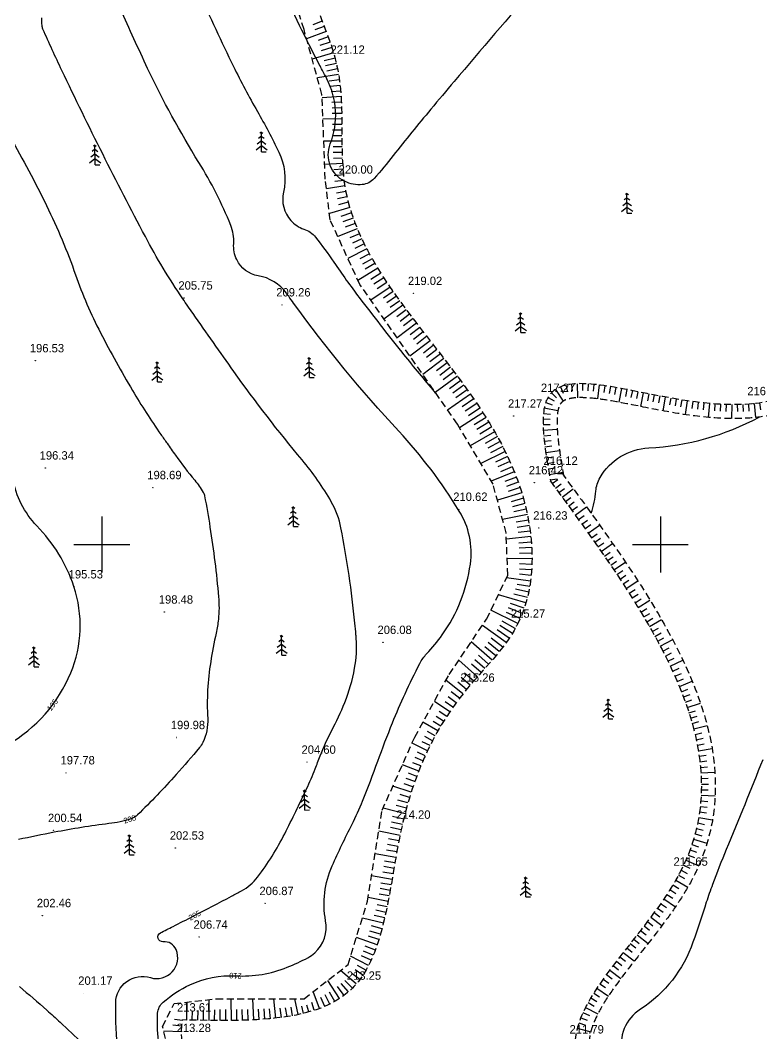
# Model space of a CAD drawing. Extents: x -83928 to -81707, y 15464 to 18601.
# Drawn here: x -82629.2 to -82363.7, y 16624.9 to 16987.7 of the extents above; entities that cross this region are included whole.
import ezdxf
from ezdxf.enums import TextEntityAlignment as Align

# ---------------------------------------------------------------- set-up
doc = ezdxf.new("R2010")
doc.units = 0
doc.header["$MEASUREMENT"] = 0
doc.linetypes.add('INTERROMPU', pattern=[0.75, 0.5, -0.25])
for name, color, linetype in [('ALT', 7, 'Continuous'), ('Carroyage 1', 7, 'Continuous'), ('CNiv_1', 1, 'Continuous'), ('Cotation CN', 6, 'Continuous'), ('LIMITE', 40, 'INTERROMPU'), ('POINTS', 3, 'Continuous'), ('Talus', 5, 'Continuous'), ('USL', 2, 'Continuous')]:
    doc.layers.add(name, color=color, linetype=linetype)

# ---------------------------------------------------------------- blocks, each defined once
blk = doc.blocks.new('CotaCNiv')
at = {"invisible_edges": 15}
blk.add_3dface([(-0.5, -0.5), (0.5, -0.5), (0.5, 0.5), (-0.5, 0.5)], dxfattribs=at)
blk.add_3dface([(-0.5, -0.5), (0.5, -0.5), (0.5, 0.5), (-0.5, 0.5)], dxfattribs=at)
blk.add_attdef('ALTCNIV', text='', height=0.4).set_placement((0, 0), align=Align.MIDDLE)
blk = doc.blocks.new('T10')
at = {"layer": 'USL'}
for p, q in [((0.02, 1.94), (-0.77, 1.36)), ((0.02, 2.78), (-0.5, 2.4)), ((0.02, 3.53), (-0.26, 3.33)), ((-0.02, 3.53), (0.26, 3.33)), ((-0.02, 2.78), (0.5, 2.4)), ((-0.02, 1.94), (0.77, 1.36)), ((0, 0), (0, 3.5)), ((-1, 0.34), (-0.02, 1.1)), ((-0.02, 1.1), (1.01, 0.34)), ((0, 0), (0.83, 0))]:
    blk.add_line(p, q, dxfattribs=at)

msp = doc.modelspace()

# ---------------------------------------------------------------- linework, layer by layer
at = {"layer": 'Carroyage 1'}
for p, q in [((-82600, 16810), (-82600, 16790)), ((-82400, 16810), (-82400, 16790)), ((-82610, 16800), (-82590, 16800)), ((-82410, 16800), (-82390, 16800))]:
    msp.add_line(p, q, dxfattribs=at)
at = {"layer": 'CNiv_1'}
for points, elevation in [([(-82565.84, 17000, 0.08393), (-82565.29, 16997.84, 0.010234), (-82552.86, 16971.14, 0.016198), (-82544.29, 16955.04, -0.01797), (-82536.62, 16940.5, -0.168288), (-82534.95, 16926.12, 0.239803), (-82532.33, 16916, 0.133027), (-82527.66, 16912.92, -0.14566), (-82523.45, 16910, -0.020113), (-82516.91, 16901.11, 0.014194), (-82507.8, 16888.4, 0.005576), (-82492.62, 16868.92, 0.007826), (-82481.44, 16855.33, 0.008916), (-82480.44, 16854.19, 0.008916)], 215), ([(-82444.62, 17000, 0.00063), (-82473.82, 16965.74, 0.002223), (-82482.2, 16955.8, 0.007348), (-82495.63, 16939.23, -0.014626), (-82502.5, 16931, -0.189977), (-82506.73, 16928.85, -0.139126), (-82513, 16930, -0.390364), (-82518.18, 16943.41, 0.218281), (-82519.44, 16966.75, 0.002035), (-82521.02, 16969.72, -0.002841), (-82522.14, 16971.86, -0.014672), (-82535.78, 17000, -0.113233)], 220), ([(-82578.93, 16616.12, -0.030658), (-82580, 16626.25, -0.01103), (-82580.09, 16630.22, -0.021628), (-82580, 16632.25, -0.193059), (-82578.03, 16636.15, -0.07121), (-82568.43, 16642.43, -0.122956), (-82552.02, 16645.62, 0.109529), (-82533.57, 16648.71, 0.024202), (-82526.2, 16652.12, 0.065105), (-82523.71, 16653.86, 0.258814), (-82519.86, 16665.37, -0.152472), (-82517.5, 16685, -0.012045), (-82510.38, 16699.89, 0.021767), (-82506.6, 16708.2, 0.009273), (-82501.17, 16722.43, -0.009596), (-82495.91, 16736.18, -0.011834), (-82491.4, 16746.62, -0.01117), (-82486.11, 16757.44, -0.069451), (-82483.68, 16760.88, 0.033191), (-82478.11, 16767.67, 0.121631), (-82468.02, 16793, 0.173437), (-82472, 16812, 0.049355), (-82493.65, 16840.56, -0.029773), (-82531.3, 16886.4, -0.000773), (-82533.07, 16888.85, 0.001641), (-82533.91, 16890, 0.196111), (-82543.97, 16896.2, -0.245623), (-82551.67, 16902, -0.127264), (-82552.77, 16907.72, 0.111783), (-82553.81, 16914.25, 0.043763), (-82565.25, 16936.8, -0.028866), (-82583.57, 16970.43, -0.006442), (-82593.29, 16991.71, -0.099116)], 210), ([(-82592, 16599.39, -0.039344), (-82595, 16633.33, -0.002354), (-82595.01, 16634.8, -0.00286), (-82595, 16636, -0.50412), (-82582.57, 16644.98, 0.639742), (-82573.4, 16655, 0.324228), (-82578.08, 16657.85, -0.815522), (-82579, 16661, -0.005522), (-82574.49, 16663.32, 0.003443), (-82567.25, 16667, 0.000869), (-82553.55, 16674.12, 0.00334), (-82550, 16676, 0.107703), (-82544.21, 16680.97, 0.044437), (-82534.5, 16696.5, 0.007636), (-82526.67, 16712.53, 0.01747), (-82523.6, 16719.7, 0.002196), (-82522.71, 16722.03, -0.002191), (-82521.82, 16724.36, -0.029139), (-82517.77, 16733.26, 0.025206), (-82513, 16743.5, 0.051706), (-82509.47, 16755.7, 0.061501), (-82508.88, 16766.38, 0.005844), (-82508.98, 16767.67, 0.001797), (-82509.38, 16771.88, 0.023599), (-82514.35, 16805.97, 0.081889), (-82517.83, 16815.33, 0.04477), (-82528.26, 16830.3, -0.020358), (-82552.73, 16862, -0.000999), (-82567.3, 16882.65, -0.003877), (-82571, 16888, -0.027495), (-82584.39, 16910.23, -0.010712), (-82614.29, 16969.71, -0.0072), (-82621.05, 16984.48, -0.086784), (-82621.38, 16985.79, -0.028074), (-82621.42, 16988.57, -0.001429)], 205), ([(-82632.83, 16945.96, -0.016387), (-82619.75, 16921.33, -0.029864), (-82609.4, 16896.57, 0.035405), (-82600.44, 16875.78, 0.014574), (-82589.01, 16855.18, 0.018315), (-82578.86, 16839.43, 0.000859), (-82576.62, 16836.24, 0.000645), (-82573.64, 16832, 0.021094), (-82566.7, 16823.02, -0.045154), (-82563.67, 16818.67, -0.081889), (-82563.19, 16817.39, -0.009758), (-82561.25, 16806.25, -0.015635), (-82558.19, 16781.29, -0.049019), (-82558.25, 16773.25, -0.026987), (-82559.04, 16768.32, 0.012823), (-82561, 16758, 0.054417), (-82562.08, 16737.78, -0.127638), (-82563.8, 16729.2, -0.059696), (-82565.02, 16727.3, -0.010575), (-82573.33, 16717.67, -0.016202), (-82587.19, 16703.24, -0.117087), (-82589.6, 16701.8, -0.046762), (-82597.41, 16700.11, 0.018788), (-82617, 16697, 0.002114), (-82629.83, 16694.41, -0.002058)], 200), ([(-82424.79, 16811.22, 0.071733), (-82423.1, 16819.14, -0.115875), (-82421.6, 16824, -0.252756), (-82404.17, 16834.6, 0.110792), (-82364.62, 16845.62, 0.110792)], 215), ([(-82633.67, 16728.33, 0.163859), (-82611.11, 16754.03, 0.18184), (-82610, 16785, 0.112055), (-82623.22, 16806.71, -0.151317), (-82631.83, 16823.67, -0.001596)], 195), ([(-82363.33, 16723, -0.003483), (-82376.42, 16690.81, 0.00903), (-82381.33, 16678.33, 0.01103), (-82383.56, 16671.94, -0.00496), (-82388.33, 16657.67, -0.167794), (-82407.12, 16633.71, 0.315147), (-82413.67, 16617.67, 0.210201), (-82408.28, 16610.39, -0.108517), (-82395.67, 16599, -0.043058), (-82386.61, 16583.68, -0.020905), (-82384.16, 16577.98, -0.020905)], 210), ([(-82629.5, 16641.8, -0.006837), (-82619.67, 16633.33, -0.00581), (-82614.93, 16629.04, -0.003328), (-82606.8, 16621.4, -0.349911)], 200)]:
    msp.add_lwpolyline(points, format="xyb", dxfattribs=dict(at, elevation=elevation))
at = {"layer": 'LIMITE', "linetype": 'INTERROMPU', "ltscale": 5, "extrusion": (0.000932032, -0.005533, 0.999984)}
for p, q in [((-82527.57, 16984.31, 189.42), (-82532.55, 17000, 189.51)), ((-82521.16, 16961.05, 189.28), (-82527.57, 16984.31, 189.42)), ((-82519.99, 16930.81, 189.11), (-82521.16, 16961.05, 189.28)), ((-82518.25, 16916.27, 189.03), (-82519.99, 16930.81, 189.11)), ((-82507.63, 16893.11, 188.89), (-82518.25, 16916.27, 189.03)), ((-82472.69, 16843.1, 188.58), (-82507.63, 16893.11, 188.89)), ((-82459.88, 16821.58, 188.45), (-82472.69, 16843.1, 188.58)), ((-82455.22, 16804.14, 188.35), (-82459.88, 16821.58, 188.45)), ((-82454.63, 16789.02, 188.27), (-82455.22, 16804.14, 188.35)), ((-82462.2, 16773.31, 188.19), (-82454.63, 16789.02, 188.27)), ((-82475.59, 16753.54, 188.09), (-82462.2, 16773.31, 188.19)), ((-82487.96, 16731.06, 187.98), (-82475.59, 16753.54, 188.09)), ((-82499.61, 16704.89, 187.85), (-82487.96, 16731.06, 187.98)), ((-82504.85, 16672.32, 187.67), (-82499.61, 16704.89, 187.85)), ((-82511.83, 16649.64, 187.55), (-82504.85, 16672.32, 187.67)), ((-82527.55, 16637.43, 187.5), (-82511.83, 16649.64, 187.55)), ((-82574.13, 16635.68, 187.53), (-82558.99, 16637.43, 187.53)), ((-82558.99, 16637.43, 187.53), (-82527.55, 16637.43, 187.5)), ((-82578.21, 16627.54, 187.49), (-82574.13, 16635.68, 187.53)), ((-82575.3, 16615.91, 187.42), (-82578.21, 16627.54, 187.49))]:
    msp.add_line(p, q, dxfattribs=at)
at = {"layer": 'LIMITE', "linetype": 'INTERROMPU', "ltscale": 5}
for points, knots in [([(-82525.52, 17000, 195.73), (-82523.16, 16991.33, 195.63), (-82510.93, 16967.57, 195.32), (-82522.44, 16900, 193.89), (-82447.39, 16851.72, 199.05), (-82443.13, 16774.38, 192.28), (-82477.17, 16742.59, 192.66), (-82496.45, 16699.79, 191.94), (-82499.09, 16628.25, 191.19), (-82546.86, 16629.31, 191.29), (-82571.05, 16629.84, 191.34)], [426.019325, 426.019325, 426.019325, 426.019325, 453.644254, 496.652813, 621.95746, 672.489024, 701.694099, 755.865166, 816.146168, 877.992146, 877.992146, 877.992146, 877.992146]), ([(-82525.52, 17000, 195.73), (-82523.16, 16991.33, 195.63), (-82510.93, 16967.57, 195.32), (-82522.44, 16900, 193.89), (-82447.39, 16851.72, 199.05), (-82443.13, 16774.38, 192.28), (-82477.17, 16742.59, 192.66), (-82496.45, 16699.79, 191.94), (-82499.09, 16628.25, 191.19), (-82546.86, 16629.31, 191.29), (-82571.05, 16629.84, 191.34)], [426.019325, 426.019325, 426.019325, 426.019325, 453.644254, 496.652813, 621.95746, 672.489024, 701.694099, 755.865166, 816.146168, 877.992146, 877.992146, 877.992146, 877.992146]), ([(-82239.23, 16852.82, 193.05), (-82242.94, 16856.12, 193.1), (-82246.61, 16859.38, 193.15), (-82254.24, 16865.71, 193.25), (-82258.21, 16868.79, 193.3), (-82266.85, 16874.68, 193.4), (-82271.53, 16877.5, 193.45), (-82282.02, 16882.79, 193.54), (-82287.83, 16885.27, 193.59), (-82296.41, 16888.2, 193.65), (-82298.47, 16888.86, 193.67), (-82302.69, 16890.11, 193.7), (-82304.84, 16890.71, 193.71), (-82311.35, 16892.36, 193.75), (-82315.73, 16893.27, 193.78), (-82322.79, 16894.31, 193.81), (-82325.59, 16894.59, 193.82), (-82330.2, 16894.78, 193.84), (-82332.11, 16894.74, 193.84), (-82335.14, 16894.46, 193.85), (-82336.34, 16894.26, 193.85), (-82338.18, 16893.78, 193.85), (-82338.87, 16893.52, 193.85), (-82339.87, 16893.04, 193.85), (-82340.22, 16892.82, 193.85), (-82340.76, 16892.4, 193.84), (-82340.94, 16892.21, 193.84), (-82341.22, 16891.83, 193.84), (-82341.32, 16891.64, 193.84), (-82341.46, 16891.27, 193.83), (-82341.5, 16891.12, 193.83), (-82341.55, 16890.82, 193.83), (-82341.57, 16890.68, 193.82), (-82341.61, 16890.15, 193.82), (-82341.61, 16889.67, 193.81), (-82341.52, 16888.53, 193.8), (-82341.42, 16887.87, 193.79), (-82341.15, 16886.42, 193.77), (-82340.97, 16885.63, 193.76), (-82340.42, 16883.39, 193.73), (-82339.99, 16881.85, 193.71), (-82339.1, 16878.62, 193.67), (-82338.65, 16876.93, 193.65), (-82337.87, 16873.45, 193.61), (-82337.54, 16871.66, 193.58), (-82337.26, 16868.51, 193.54), (-82337.22, 16867.17, 193.53), (-82337.38, 16865.09, 193.5), (-82337.48, 16864.36, 193.5), (-82337.72, 16863.13, 193.48), (-82337.85, 16862.64, 193.48), (-82338.13, 16861.68, 193.46), (-82338.29, 16861.21, 193.46), (-82338.85, 16859.83, 193.44), (-82339.29, 16858.95, 193.44), (-82340.61, 16856.82, 193.41), (-82341.58, 16855.64, 193.4), (-82343.73, 16853.52, 193.38), (-82344.91, 16852.59, 193.38), (-82347.43, 16850.92, 193.36), (-82348.77, 16850.19, 193.36), (-82352.84, 16848.3, 193.35), (-82355.74, 16847.36, 193.35), (-82361.76, 16845.97, 193.35), (-82364.89, 16845.52, 193.35), (-82371.17, 16845.05, 193.37), (-82374.33, 16845.02, 193.38), (-82382.97, 16845.38, 193.41), (-82388.42, 16846.06, 193.43), (-82398.97, 16847.79, 193.49), (-82404.07, 16848.83, 193.52), (-82412.32, 16850.47, 193.56), (-82415.64, 16851.12, 193.58), (-82421.13, 16852.01, 193.61), (-82423.4, 16852.31, 193.62), (-82427.09, 16852.59, 193.63), (-82428.58, 16852.62, 193.64), (-82430.92, 16852.5, 193.65), (-82431.83, 16852.38, 193.65), (-82433.2, 16852.06, 193.65), (-82433.71, 16851.89, 193.65), (-82434.54, 16851.51, 193.64), (-82434.85, 16851.31, 193.64), (-82435.37, 16850.89, 193.64), (-82435.57, 16850.67, 193.64), (-82435.9, 16850.2, 193.63), (-82436.03, 16849.98, 193.63), (-82436.25, 16849.48, 193.63), (-82436.34, 16849.22, 193.62), (-82436.53, 16848.6, 193.62), (-82436.61, 16848.24, 193.61), (-82436.87, 16846.85, 193.6), (-82436.98, 16845.61, 193.58), (-82437.01, 16842.76, 193.55), (-82436.94, 16841.16, 193.53), (-82436.64, 16837.7, 193.49), (-82436.41, 16835.85, 193.46), (-82435.66, 16830.62, 193.4), (-82435.04, 16827.1, 193.35), (-82434.42, 16823.52, 193.31)], [0, 0, 0, 0, 16.897462, 16.897462, 33.794925, 33.794925, 50.692387, 50.692387, 67.58985, 67.58985, 72.664453, 72.664453, 77.739056, 77.739056, 87.888262, 87.888262, 95.026381, 95.026381, 100.76654, 100.76654, 105.409213, 105.409213, 109.190424, 109.190424, 112.307961, 112.307961, 115.425498, 115.425498, 118.543035, 118.543035, 120.294541, 120.294541, 121.557093, 121.557093, 124.222202, 124.222202, 126.88731, 126.88731, 129.552419, 129.552419, 134.047336, 134.047336, 138.542253, 138.542253, 143.03717, 143.03717, 146.264215, 146.264215, 147.973507, 147.973507, 149.125537, 149.125537, 150.277567, 150.277567, 152.581627, 152.581627, 156.224853, 156.224853, 159.868079, 159.868079, 163.511305, 163.511305, 170.500183, 170.500183, 177.489061, 177.489061, 184.477939, 184.477939, 196.676965, 196.676965, 208.87599, 208.87599, 217.850766, 217.850766, 225.084386, 225.084386, 230.947829, 230.947829, 235.718016, 235.718016, 239.613414, 239.613414, 243.508811, 243.508811, 247.404209, 247.404209, 250.00148, 250.00148, 252.137157, 252.137157, 254.272833, 254.272833, 259.563382, 259.563382, 264.853931, 264.853931, 270.14448, 270.14448, 279.187774, 279.187774, 279.187774, 279.187774]), ([(-82435.31, 16825.62, 193.34), (-82427.78, 16815.37, 193.19), (-82420.22, 16805.07, 193.04), (-82406.2, 16784.42, 192.75), (-82399.73, 16774.06, 192.6), (-82390.62, 16756.25, 192.36), (-82387.41, 16748.82, 192.26), (-82383, 16735.1, 192.08), (-82381.56, 16728.81, 192), (-82380.12, 16716.18, 191.85), (-82380.13, 16709.85, 191.77), (-82381.91, 16697.21, 191.62), (-82383.67, 16690.92, 191.55), (-82387.13, 16683.12, 191.47), (-82387.9, 16681.54, 191.45), (-82390.14, 16677.31, 191.41), (-82391.72, 16674.71, 191.38), (-82395.1, 16669.58, 191.33), (-82396.89, 16667.06, 191.31), (-82401.81, 16660.44, 191.24), (-82405.03, 16656.41, 191.2), (-82411.22, 16648.57, 191.13), (-82414.18, 16644.76, 191.09), (-82418.6, 16638.48, 191.03), (-82420.24, 16635.94, 191.01), (-82422.69, 16631.5, 190.96), (-82423.59, 16629.57, 190.94), (-82424.77, 16626.29, 190.9), (-82425.14, 16624.9, 190.89), (-82425.54, 16622.31, 190.86), (-82425.57, 16621.12, 190.84), (-82425.35, 16618.73, 190.81), (-82425.09, 16617.53, 190.8), (-82424.26, 16615.07, 190.77), (-82423.69, 16613.81, 190.75), (-82422.24, 16611.24, 190.71), (-82421.36, 16609.92, 190.7), (-82419.29, 16607.24, 190.66), (-82418.12, 16605.88, 190.64), (-82414.02, 16601.56, 190.57), (-82410.64, 16598.55, 190.53), (-82403.14, 16592.4, 190.43), (-82399.02, 16589.27, 190.38), (-82390.49, 16582.82, 190.27), (-82386.07, 16579.51, 190.22), (-82377.35, 16572.6, 190.11), (-82373.04, 16569, 190.05), (-82364.96, 16561.4, 189.93), (-82361.18, 16557.39, 189.87), (-82356.65, 16551.49, 189.79), (-82355.49, 16549.85, 189.77), (-82353.31, 16546.47, 189.72), (-82352.32, 16544.74, 189.69), (-82350.48, 16541.28, 189.65), (-82349.65, 16539.54, 189.62), (-82347.2, 16534.17, 189.55), (-82345.79, 16530.57, 189.5), (-82343.06, 16523.69, 189.41), (-82341.74, 16520.42, 189.37), (-82339.76, 16516.28, 189.31), (-82339.19, 16515.17, 189.3), (-82338.19, 16513.36, 189.27), (-82337.76, 16512.63, 189.26), (-82336.86, 16511.2, 189.24), (-82336.4, 16510.5, 189.23), (-82334.95, 16508.45, 189.2), (-82333.92, 16507.14, 189.18), (-82330.22, 16502.88, 189.12), (-82327.24, 16500.17, 189.08), (-82320.61, 16495.19, 189), (-82316.96, 16492.92, 188.96), (-82309.1, 16488.73, 188.88), (-82304.9, 16486.8, 188.85), (-82293.5, 16482.12, 188.76), (-82286.01, 16479.55, 188.7), (-82270.56, 16474.46, 188.59), (-82262.61, 16471.96, 188.54), (-82246.81, 16466.45, 188.42), (-82238.97, 16463.45, 188.36), (-82228.76, 16458.62, 188.27), (-82226.11, 16457.28, 188.25), (-82220.95, 16454.44, 188.2), (-82218.42, 16452.95, 188.17), (-82211.04, 16448.26, 188.09), (-82206.37, 16444.85, 188.03), (-82193.19, 16433.83, 187.86), (-82185.51, 16425.43, 187.74), (-82177.07, 16413.18, 187.56), (-82175.16, 16410.11, 187.52), (-82169.84, 16400.68, 187.39), (-82166.87, 16394.07, 187.3), (-82161.91, 16380.52, 187.12), (-82159.92, 16373.57, 187.03), (-82157.39, 16362.37, 186.89), (-82156.59, 16358.15, 186.84), (-82155.24, 16349.71, 186.73), (-82154.69, 16345.49, 186.68), (-82153.35, 16332.81, 186.52), (-82152.86, 16324.36, 186.42), (-82152.15, 16302.33, 186.15), (-82152.27, 16288.79, 185.99), (-82152.12, 16261.93, 185.66), (-82151.84, 16248.61, 185.5), (-82149.62, 16224.54, 185.2), (-82147.97, 16213.72, 185.07), (-82144.73, 16201.01, 184.91), (-82144.16, 16198.96, 184.88), (-82143.26, 16195.9, 184.84), (-82142.94, 16194.87, 184.83), (-82142.29, 16192.8, 184.8), (-82141.95, 16191.75, 184.79), (-82140.93, 16188.57, 184.74), (-82140.24, 16186.41, 184.72), (-82139.01, 16181.96, 184.66), (-82138.47, 16179.68, 184.63), (-82137.9, 16176.2, 184.59), (-82137.76, 16175.04, 184.57), (-82137.59, 16172.95, 184.55), (-82137.55, 16172.02, 184.53), (-82137.54, 16170.19, 184.51), (-82137.57, 16169.27, 184.5), (-82137.73, 16166.56, 184.47), (-82137.95, 16164.77, 184.45), (-82138.95, 16159.08, 184.38), (-82140.06, 16155.28, 184.34), (-82142.3, 16148.67, 184.27), (-82143.37, 16145.83, 184.24), (-82144.42, 16143.05, 184.21)], [0, 0, 0, 0, 31.74372, 31.74372, 63.487441, 63.487441, 86.063023, 86.063023, 104.988245, 104.988245, 123.913468, 123.913468, 142.83869, 142.83869, 147.686928, 147.686928, 155.822397, 155.822397, 163.957866, 163.957866, 177.49723, 177.49723, 191.036595, 191.036595, 200.771717, 200.771717, 208.904412, 208.904412, 215.463884, 215.463884, 222.023355, 222.023355, 228.582827, 228.582827, 235.142299, 235.142299, 241.701771, 241.701771, 248.261243, 248.261243, 262.290416, 262.290416, 276.319589, 276.319589, 290.348762, 290.348762, 304.377935, 304.377935, 318.407108, 318.407108, 323.635141, 323.635141, 328.916365, 328.916365, 334.197589, 334.197589, 345.34542, 345.34542, 356.493251, 356.493251, 360.764795, 360.764795, 363.795637, 363.795637, 366.826479, 366.826479, 372.888163, 372.888163, 387.274312, 387.274312, 401.66046, 401.66046, 416.046608, 416.046608, 438.819504, 438.819504, 461.592399, 461.592399, 484.365295, 484.365295, 492.493595, 492.493595, 500.621894, 500.621894, 516.878493, 516.878493, 549.391691, 549.391691, 559.803467, 559.803467, 580.627019, 580.627019, 601.450571, 601.450571, 613.95719, 613.95719, 626.463809, 626.463809, 651.477047, 651.477047, 691.746126, 691.746126, 732.015206, 732.015206, 765.61494, 765.61494, 772.084768, 772.084768, 775.337833, 775.337833, 778.590897, 778.590897, 785.097026, 785.097026, 791.603155, 791.603155, 794.775134, 794.775134, 797.244479, 797.244479, 799.713824, 799.713824, 804.652514, 804.652514, 815.637697, 815.637697, 824.217964, 824.217964, 824.217964, 824.217964])]:
    msp.add_open_spline(points, degree=3, knots=knots, dxfattribs=at)
for points in [[(-82235.91, 16856.55, 193.08), (-82294.79, 16892.92, 193.71), (-82346.52, 16891.36, 193.85), (-82342.59, 16864.33, 193.51), (-82366.75, 16850.41, 193.42), (-82440.77, 16851.62, 193.67), (-82439.34, 16822.66, 193.31)], [(-82235.91, 16856.55, 193.08), (-82294.79, 16892.92, 193.71), (-82346.52, 16891.36, 193.85), (-82342.59, 16864.33, 193.51), (-82366.75, 16850.41, 193.42), (-82440.77, 16851.62, 193.67), (-82439.34, 16822.66, 193.31)], [(-82439.34, 16822.66, 193.31), (-82393.3, 16682.03, 191.48), (-82430.51, 16621.98, 190.87), (-82358.48, 16545.25, 189.72), (-82342.42, 16510.71, 189.25), (-82228.91, 16453.06, 188.2), (-82177.5, 16404.08, 187.45), (-82162.11, 16360.2, 186.88), (-82147.86, 16193.88, 184.83), (-82142.59, 16172.48, 184.56), (-82149.1, 16144.81, 184.24)], [(-82439.34, 16822.66, 193.31), (-82393.3, 16682.03, 191.48), (-82430.51, 16621.98, 190.87), (-82358.48, 16545.25, 189.72), (-82342.42, 16510.71, 189.25), (-82228.91, 16453.06, 188.2), (-82177.5, 16404.08, 187.45), (-82162.11, 16360.2, 186.88), (-82147.86, 16193.88, 184.83), (-82142.59, 16172.48, 184.56), (-82149.1, 16144.81, 184.24)], [(-82589.91, 16450.62, 189.03), (-82582.37, 16505.99, 189.33), (-82605.7, 16551.18, 189.6), (-82649.93, 16541.04, 189.59), (-82706.52, 16584.57, 189.88), (-82665.36, 16582.04, 191.13), (-82554.88, 16606.44, 191.07), (-82571.19, 16622.5, 191.32), (-82571.05, 16629.84, 191.34)]]:
    msp.add_spline(points, degree=3, dxfattribs=at)
at = {"layer": 'POINTS', "extrusion": (0.002059, -0.012217, 0.999923)}
for centre in [(-82516.32, 16971.7, -182.42), (-82513.42, 16928.79, -182.42), (-82570.78, 16887.28, -182.42), (-82488.6, 16888.93, -182.42), (-82535.74, 16884.83, -182.42), (-82623.98, 16864.82, -182.42), (-82440.99, 16850.65, -182.42), (-82367.11, 16849.47, -182.42), (-82367, 16849.44, -182.42), (-82366.97, 16849.45, -182.42), (-82452.78, 16845.02, -182.42), (-82620.46, 16826.43, -182.42), (-82445.35, 16821.15, -182.42), (-82439.56, 16821.69, -182.42), (-82581.92, 16819.42, -182.42), (-82472.38, 16811.65, -182.42), (-82443.75, 16804.95, -182.42), (-82610.07, 16783.89, -182.42), (-82577.8, 16774.87, -182.42), (-82451.72, 16769.84, -182.42), (-82499.5, 16764, -182.42), (-82469.82, 16746.92, -182.42), (-82573.5, 16729.95, -182.42), (-82526.71, 16721.13, -182.42), (-82612.98, 16717.32, -182.42), (-82617.47, 16696.68, -182.42), (-82492.79, 16697.87, -182.42), (-82573.86, 16690.39, -182.42), (-82393.52, 16681.05, -182.42), (-82541.77, 16670.55, -182.42), (-82621.46, 16666.2, -182.42), (-82565.37, 16658.5, -182.42), (-82510.48, 16640.24, -182.42), (-82606.64, 16638.43, -182.42), (-82571.27, 16628.86, -182.42)]:
    msp.add_circle(centre, 0.05, dxfattribs=at)
at = {"layer": 'Talus', "linetype": 'ByBlock', "extrusion": (0.000932032, -0.005533, 0.999984)}
for p, q in [((-82521.07, 16987.35, 195.58), (-82524.4, 16986.08, 192.5)), ((-82520.35, 16985.49, 195.55), (-82523.76, 16984.19, 192.48)), ((-82519.63, 16983.62, 195.52), (-82526.66, 16981.01, 189.4)), ((-82518.94, 16981.75, 195.5), (-82522.54, 16980.45, 192.44)), ((-82518.26, 16979.86, 195.47), (-82521.95, 16978.6, 192.42)), ((-82517.62, 16977.97, 195.44), (-82521.39, 16976.76, 192.4)), ((-82517.03, 16976.06, 195.41), (-82524.67, 16973.8, 189.36)), ((-82516.48, 16974.14, 195.38), (-82520.34, 16973.11, 192.36)), ((-82515.99, 16972.2, 195.35), (-82519.86, 16971.31, 192.34)), ((-82515.56, 16970.24, 195.32), (-82519.42, 16969.49, 192.32)), ((-82515.21, 16968.28, 195.29), (-82522.81, 16967.04, 189.32)), ((-82514.91, 16966.3, 195.25), (-82518.62, 16965.81, 192.28)), ((-82514.66, 16964.32, 195.22), (-82518.26, 16963.94, 192.26)), ((-82514.31, 16960.33, 195.15), (-82521.12, 16959.92, 189.28)), ((-82514.46, 16962.33, 195.18), (-82517.91, 16962.04, 192.24)), ((-82514.2, 16958.34, 195.12), (-82517.62, 16958.19, 192.19)), ((-82514.12, 16956.34, 195.08), (-82517.55, 16956.24, 192.17)), ((-82514.03, 16952.34, 195.02), (-82520.82, 16952.29, 189.23)), ((-82514.07, 16954.34, 195.05), (-82517.48, 16954.28, 192.15)), ((-82514.02, 16950.34, 194.99), (-82517.38, 16950.34, 192.11)), ((-82514.01, 16948.34, 194.96), (-82517.34, 16948.35, 192.09)), ((-82514.01, 16946.34, 194.94), (-82517.3, 16946.35, 192.07)), ((-82514, 16944.34, 194.91), (-82520.52, 16944.33, 189.19)), ((-82513.98, 16942.34, 194.89), (-82517.21, 16942.32, 192.04)), ((-82513.95, 16940.34, 194.87), (-82517.15, 16940.28, 192.02)), ((-82513.89, 16938.34, 194.86), (-82517.08, 16938.24, 192.01)), ((-82513.8, 16936.34, 194.85), (-82520.2, 16936.03, 189.14)), ((-82513.67, 16934.35, 194.84), (-82516.89, 16934.12, 191.98)), ((-82513.5, 16932.36, 194.83), (-82516.77, 16932.04, 191.98)), ((-82513.27, 16930.37, 194.83), (-82516.56, 16929.96, 191.97)), ((-82512.98, 16928.39, 194.84), (-82519.58, 16927.35, 189.09)), ((-82512.63, 16926.42, 194.85), (-82515.97, 16925.78, 191.96)), ((-82512.21, 16924.46, 194.86), (-82515.63, 16923.7, 191.97)), ((-82511.2, 16920.6, 194.9), (-82518.51, 16918.48, 189.04)), ((-82511.74, 16922.52, 194.88), (-82515.26, 16921.62, 191.97)), ((-82510.61, 16918.69, 194.93), (-82514.42, 16917.46, 191.98)), ((-82509.96, 16916.79, 194.96), (-82513.63, 16915.5, 191.99)), ((-82508.52, 16913.06, 195.03), (-82515.47, 16910.21, 189)), ((-82509.27, 16914.92, 194.99), (-82512.83, 16913.56, 192)), ((-82507.73, 16911.23, 195.07), (-82511.15, 16909.73, 192.03)), ((-82506.9, 16909.41, 195.11), (-82510.28, 16907.83, 192.04)), ((-82505.12, 16905.83, 195.2), (-82511.86, 16902.34, 188.95)), ((-82506.03, 16907.61, 195.15), (-82509.39, 16905.95, 192.06)), ((-82504.18, 16904.06, 195.25), (-82507.57, 16902.23, 192.09)), ((-82503.2, 16902.32, 195.3), (-82506.64, 16900.38, 192.11)), ((-82501.16, 16898.88, 195.4), (-82508.29, 16894.55, 188.9)), ((-82502.2, 16900.59, 195.35), (-82505.69, 16898.54, 192.13)), ((-82500.11, 16897.18, 195.45), (-82503.71, 16894.92, 192.17)), ((-82499.03, 16895.5, 195.51), (-82502.56, 16893.21, 192.19)), ((-82497.92, 16893.83, 195.56), (-82501.41, 16891.52, 192.22)), ((-82496.8, 16892.18, 195.61), (-82503.7, 16887.49, 188.86)), ((-82495.66, 16890.53, 195.67), (-82499.09, 16888.16, 192.26)), ((-82494.51, 16888.9, 195.72), (-82497.92, 16886.49, 192.28)), ((-82493.34, 16887.28, 195.77), (-82496.74, 16884.83, 192.3)), ((-82492.16, 16885.66, 195.83), (-82498.96, 16880.7, 188.82)), ((-82490.97, 16884.06, 195.88), (-82494.38, 16881.54, 192.34)), ((-82487.35, 16879.28, 196.03), (-82494.28, 16874, 188.78)), ((-82489.77, 16882.46, 195.93), (-82493.19, 16879.9, 192.36)), ((-82488.56, 16880.87, 195.98), (-82492, 16878.27, 192.38)), ((-82486.13, 16877.7, 196.07), (-82489.62, 16875.02, 192.42)), ((-82484.9, 16876.12, 196.12), (-82488.43, 16873.4, 192.44)), ((-82482.45, 16872.96, 196.21), (-82489.65, 16867.38, 188.73)), ((-82483.67, 16874.54, 196.16), (-82487.24, 16871.78, 192.45)), ((-82481.22, 16871.38, 196.25), (-82484.86, 16868.56, 192.49)), ((-82479.99, 16869.81, 196.28), (-82483.68, 16866.96, 192.5)), ((-82478.76, 16868.23, 196.32), (-82482.49, 16865.35, 192.51)), ((-82477.54, 16866.65, 196.35), (-82485.09, 16860.86, 188.69)), ((-82476.31, 16865.06, 196.38), (-82480.14, 16862.15, 192.53)), ((-82475.1, 16863.47, 196.41), (-82478.97, 16860.55, 192.54)), ((-82473.89, 16861.88, 196.44), (-82477.8, 16858.95, 192.55)), ((-82472.69, 16860.28, 196.46), (-82480.6, 16854.42, 188.65)), ((-82471.5, 16858.67, 196.48), (-82475.49, 16855.75, 192.56)), ((-82431.84, 16857.4, 193.71), (-82431.53, 16854.92, 193.68)), ((-82429.85, 16857.56, 193.7), (-82429.63, 16852.57, 193.64)), ((-82427.85, 16857.59, 193.7), (-82427.89, 16855.09, 193.67)), ((-82425.85, 16857.51, 193.69), (-82426.01, 16855.01, 193.66)), ((-82423.86, 16857.35, 193.68), (-82424.1, 16854.86, 193.65)), ((-82467.99, 16853.81, 196.51), (-82476.18, 16848.09, 188.62)), ((-82470.32, 16857.06, 196.49), (-82474.35, 16854.15, 192.56)), ((-82469.15, 16855.44, 196.5), (-82473.21, 16852.55, 192.56)), ((-82439.03, 16854.27, 193.69), (-82437.23, 16852.54, 193.67)), ((-82437.49, 16855.54, 193.7), (-82434.77, 16851.35, 193.64)), ((-82435.72, 16856.45, 193.71), (-82434.79, 16854.13, 193.68)), ((-82433.81, 16857.05, 193.71), (-82433.23, 16854.62, 193.68)), ((-82421.87, 16857.13, 193.67), (-82422.49, 16852.16, 193.61)), ((-82419.89, 16856.86, 193.66), (-82420.25, 16854.38, 193.63)), ((-82417.91, 16856.55, 193.65), (-82418.31, 16854.09, 193.63)), ((-82415.94, 16856.22, 193.64), (-82416.37, 16853.76, 193.61)), ((-82413.97, 16855.86, 193.63), (-82414.88, 16850.95, 193.58)), ((-82412.01, 16855.49, 193.62), (-82412.48, 16853.04, 193.59)), ((-82410.04, 16855.11, 193.61), (-82410.53, 16852.66, 193.58)), ((-82408.08, 16854.72, 193.6), (-82408.57, 16852.27, 193.57)), ((-82406.12, 16854.33, 193.59), (-82407.1, 16849.43, 193.53)), ((-82404.16, 16853.94, 193.58), (-82404.65, 16851.49, 193.55)), ((-82466.84, 16852.17, 196.51), (-82470.96, 16849.35, 192.56)), ((-82465.71, 16850.52, 196.51), (-82469.85, 16847.74, 192.55)), ((-82441.06, 16850.86, 193.66), (-82438.7, 16850.05, 193.64)), ((-82440.23, 16852.68, 193.68), (-82438.08, 16851.42, 193.65)), ((-82402.2, 16853.56, 193.57), (-82402.68, 16851.1, 193.54)), ((-82400.23, 16853.18, 193.56), (-82400.7, 16850.72, 193.53)), ((-82398.27, 16852.8, 193.55), (-82399.18, 16847.89, 193.49)), ((-82396.3, 16852.45, 193.54), (-82396.74, 16849.98, 193.51)), ((-82394.33, 16852.1, 193.53), (-82394.75, 16849.64, 193.5)), ((-82392.36, 16851.77, 193.52), (-82392.75, 16849.31, 193.49)), ((-82390.38, 16851.47, 193.51), (-82391.12, 16846.52, 193.45)), ((-82388.4, 16851.18, 193.5), (-82388.74, 16848.71, 193.47)), ((-82386.42, 16850.93, 193.49), (-82386.72, 16848.44, 193.46)), ((-82384.43, 16850.69, 193.48), (-82384.7, 16848.21, 193.45)), ((-82382.44, 16850.5, 193.47), (-82382.9, 16845.52, 193.41)), ((-82380.45, 16850.33, 193.46), (-82380.63, 16847.84, 193.43)), ((-82378.45, 16850.2, 193.45), (-82378.59, 16847.71, 193.42)), ((-82376.45, 16850.12, 193.45), (-82376.53, 16847.62, 193.42)), ((-82374.45, 16850.08, 193.44), (-82374.5, 16845.08, 193.38)), ((-82372.45, 16850.09, 193.43), (-82372.41, 16847.59, 193.4)), ((-82370.46, 16850.15, 193.43), (-82370.35, 16847.65, 193.4)), ((-82368.46, 16850.26, 193.42), (-82368.28, 16847.77, 193.39)), ((-82366.47, 16850.44, 193.42), (-82365.94, 16845.47, 193.36)), ((-82364.48, 16850.69, 193.42), (-82364.14, 16848.21, 193.38)), ((-82463.51, 16847.18, 196.5), (-82471.91, 16841.8, 188.58)), ((-82464.6, 16848.86, 196.51), (-82468.75, 16846.13, 192.55)), ((-82441.86, 16846.95, 193.61), (-82439.37, 16846.7, 193.6)), ((-82441.57, 16848.93, 193.64), (-82436.66, 16847.96, 193.61)), ((-82462.43, 16845.5, 196.49), (-82466.69, 16842.84, 192.53)), ((-82461.38, 16843.8, 196.47), (-82465.68, 16841.18, 192.51)), ((-82441.99, 16842.95, 193.57), (-82439.49, 16843, 193.56)), ((-82441.98, 16844.95, 193.59), (-82439.48, 16844.88, 193.58)), ((-82459.33, 16840.36, 196.42), (-82468.09, 16835.37, 188.54)), ((-82460.34, 16842.09, 196.44), (-82464.69, 16839.53, 192.5)), ((-82441.91, 16840.96, 193.54), (-82436.92, 16841.25, 193.53)), ((-82441.77, 16838.96, 193.52), (-82439.27, 16839.18, 193.51)), ((-82458.35, 16838.62, 196.38), (-82462.74, 16836.2, 192.46)), ((-82457.39, 16836.86, 196.34), (-82461.79, 16834.53, 192.43)), ((-82441.57, 16836.97, 193.49), (-82439.08, 16837.25, 193.49)), ((-82455.56, 16833.31, 196.25), (-82464.31, 16829.04, 188.5)), ((-82456.46, 16835.09, 196.3), (-82460.86, 16832.85, 192.4)), ((-82441.33, 16834.99, 193.47), (-82438.85, 16835.31, 193.46)), ((-82441.05, 16833.01, 193.44), (-82436.11, 16833.72, 193.44)), ((-82454.69, 16831.51, 196.19), (-82459.03, 16829.48, 192.34)), ((-82453.86, 16829.69, 196.13), (-82458.15, 16827.79, 192.3)), ((-82440.76, 16831.03, 193.42), (-82438.29, 16831.41, 193.41)), ((-82440.44, 16829.05, 193.39), (-82437.97, 16829.46, 193.39)), ((-82452.29, 16826.01, 195.98), (-82460.56, 16822.73, 188.46)), ((-82453.06, 16827.86, 196.06), (-82457.28, 16826.08, 192.26)), ((-82440.11, 16827.08, 193.37), (-82437.64, 16827.5, 193.37)), ((-82439.77, 16825.11, 193.34), (-82434.84, 16825.97, 193.34)), ((-82451.56, 16824.15, 195.9), (-82455.66, 16822.63, 192.18)), ((-82450.88, 16822.28, 195.81), (-82455.08, 16820.81, 192.13)), ((-82439.42, 16823.14, 193.32), (-82436.96, 16823.57, 193.32)), ((-82438.75, 16821.85, 193.3), (-82436.73, 16823.33, 193.31)), ((-82437.57, 16820.24, 193.28), (-82435.55, 16821.72, 193.29)), ((-82449.62, 16818.48, 195.62), (-82458.35, 16815.86, 188.42)), ((-82450.23, 16820.39, 195.72), (-82454.52, 16818.99, 192.07)), ((-82436.38, 16818.63, 193.25), (-82434.37, 16820.11, 193.27)), ((-82435.2, 16817.02, 193.23), (-82431.17, 16819.97, 193.25)), ((-82449.06, 16816.57, 195.51), (-82453.47, 16815.34, 191.96)), ((-82448.54, 16814.64, 195.4), (-82452.98, 16813.51, 191.9)), ((-82434.02, 16815.4, 193.21), (-82432, 16816.88, 193.22)), ((-82432.84, 16813.79, 193.19), (-82430.82, 16815.26, 193.2)), ((-82447.63, 16810.75, 195.16), (-82456.5, 16808.93, 188.38)), ((-82448.06, 16812.7, 195.28), (-82452.51, 16811.68, 191.84)), ((-82431.66, 16812.17, 193.16), (-82429.64, 16813.64, 193.17)), ((-82430.49, 16810.55, 193.14), (-82426.44, 16813.49, 193.16)), ((-82429.31, 16808.93, 193.12), (-82427.29, 16810.4, 193.13)), ((-82447.25, 16808.79, 195.03), (-82451.64, 16808, 191.7)), ((-82446.91, 16806.83, 194.91), (-82451.24, 16806.15, 191.63)), ((-82428.14, 16807.31, 193.09), (-82426.11, 16808.77, 193.1)), ((-82426.97, 16805.69, 193.07), (-82424.94, 16807.15, 193.08)), ((-82425.81, 16804.06, 193.05), (-82421.74, 16806.97, 193.07)), ((-82446.62, 16804.85, 194.78), (-82450.91, 16804.29, 191.56)), ((-82424.65, 16802.43, 193.02), (-82422.61, 16803.88, 193.03)), ((-82446.38, 16802.87, 194.64), (-82455.13, 16801.96, 188.34)), ((-82446.19, 16800.88, 194.51), (-82450.63, 16800.54, 191.42)), ((-82423.49, 16800.8, 193), (-82421.45, 16802.24, 193.01)), ((-82422.34, 16799.17, 192.98), (-82420.3, 16800.6, 192.99)), ((-82421.2, 16797.53, 192.95), (-82417.09, 16800.39, 192.97)), ((-82446.05, 16798.89, 194.37), (-82450.52, 16798.67, 191.35)), ((-82445.97, 16796.9, 194.24), (-82450.45, 16796.8, 191.27)), ((-82420.05, 16795.89, 192.93), (-82418, 16797.31, 192.94)), ((-82418.92, 16794.24, 192.91), (-82416.86, 16795.66, 192.92)), ((-82445.95, 16794.9, 194.1), (-82454.86, 16794.97, 188.3)), ((-82445.99, 16792.91, 193.97), (-82450.39, 16793.07, 191.13)), ((-82417.79, 16792.59, 192.88), (-82415.72, 16794, 192.89)), ((-82416.67, 16790.93, 192.86), (-82412.52, 16793.73, 192.88)), ((-82446.25, 16788.93, 193.7), (-82450.46, 16789.36, 190.99)), ((-82446.09, 16790.92, 193.84), (-82450.41, 16791.21, 191.06)), ((-82415.55, 16789.27, 192.84), (-82413.47, 16790.66, 192.85)), ((-82414.44, 16787.61, 192.81), (-82412.36, 16788.99, 192.82)), ((-82446.48, 16786.94, 193.58), (-82455.06, 16788.12, 188.26)), ((-82446.78, 16784.97, 193.45), (-82451.3, 16785.76, 190.85)), ((-82413.34, 16785.94, 192.79), (-82411.25, 16787.31, 192.8)), ((-82412.25, 16784.26, 192.77), (-82408.05, 16786.98, 192.79)), ((-82448.12, 16779.14, 193.11), (-82457.99, 16782.06, 188.23)), ((-82447.6, 16781.06, 193.22), (-82452.44, 16782.29, 190.73)), ((-82447.15, 16783.01, 193.33), (-82451.86, 16784.01, 190.79)), ((-82411.17, 16782.58, 192.74), (-82409.06, 16783.93, 192.75)), ((-82410.09, 16780.9, 192.72), (-82407.98, 16782.23, 192.73)), ((-82448.73, 16777.23, 193.01), (-82453.7, 16778.94, 190.62)), ((-82409.03, 16779.2, 192.69), (-82406.91, 16780.52, 192.7)), ((-82407.98, 16777.5, 192.67), (-82403.72, 16780.12, 192.69)), ((-82451.04, 16771.71, 192.76), (-82460.65, 16776.54, 188.21)), ((-82450.18, 16773.51, 192.83), (-82455.09, 16775.7, 190.52)), ((-82449.41, 16775.36, 192.92), (-82454.38, 16777.31, 190.57)), ((-82406.94, 16775.79, 192.65), (-82404.8, 16777.09, 192.66)), ((-82405.91, 16774.08, 192.62), (-82403.76, 16775.36, 192.63)), ((-82455.22, 16764.9, 192.57), (-82463.72, 16771.07, 188.18)), ((-82452.99, 16768.22, 192.64), (-82457.48, 16771.01, 190.42)), ((-82451.97, 16769.94, 192.7), (-82456.63, 16772.57, 190.45)), ((-82404.89, 16772.36, 192.6), (-82402.73, 16773.62, 192.61)), ((-82403.89, 16770.63, 192.58), (-82399.55, 16773.12, 192.59)), ((-82454.08, 16766.54, 192.6), (-82458.44, 16769.49, 190.39)), ((-82402.9, 16768.89, 192.55), (-82400.72, 16770.12, 192.56)), ((-82401.93, 16767.14, 192.53), (-82399.74, 16768.35, 192.53)), ((-82460.22, 16758.66, 192.5), (-82467.74, 16765.14, 188.15)), ((-82458.93, 16760.18, 192.51), (-82462.81, 16763.44, 190.33)), ((-82457.66, 16761.73, 192.52), (-82461.66, 16764.96, 190.34)), ((-82456.42, 16763.3, 192.54), (-82460.55, 16766.48, 190.36)), ((-82400.97, 16765.39, 192.5), (-82398.77, 16766.57, 192.51)), ((-82400.03, 16763.62, 192.48), (-82395.6, 16765.96, 192.49)), ((-82461.53, 16757.15, 192.5), (-82465.17, 16760.35, 190.32)), ((-82399.1, 16761.85, 192.45), (-82396.88, 16762.99, 192.46)), ((-82398.19, 16760.07, 192.43), (-82395.96, 16761.19, 192.44)), ((-82397.31, 16758.27, 192.41), (-82395.06, 16759.37, 192.41)), ((-82465.51, 16752.66, 192.5), (-82472.18, 16758.58, 188.12)), ((-82464.18, 16754.15, 192.5), (-82467.61, 16757.21, 190.31)), ((-82462.86, 16755.65, 192.5), (-82466.38, 16758.79, 190.31)), ((-82396.44, 16756.47, 192.38), (-82391.92, 16758.61, 192.39)), ((-82468.14, 16749.64, 192.51), (-82471.34, 16752.37, 190.3)), ((-82466.83, 16751.16, 192.5), (-82470.09, 16754.01, 190.31)), ((-82395.6, 16754.66, 192.36), (-82393.32, 16755.7, 192.36)), ((-82394.77, 16752.84, 192.33), (-82392.49, 16753.85, 192.34)), ((-82470.68, 16746.55, 192.51), (-82476.77, 16751.41, 188.08)), ((-82469.42, 16748.11, 192.51), (-82472.57, 16750.71, 190.3)), ((-82393.97, 16751, 192.31), (-82391.68, 16751.99, 192.31)), ((-82393.2, 16749.16, 192.28), (-82388.58, 16751.06, 192.29)), ((-82473.11, 16743.37, 192.5), (-82475.98, 16745.49, 190.28)), ((-82471.91, 16744.98, 192.5), (-82474.86, 16747.24, 190.29)), ((-82392.45, 16747.3, 192.26), (-82390.13, 16748.22, 192.26)), ((-82391.73, 16745.44, 192.23), (-82389.39, 16746.32, 192.24)), ((-82475.41, 16740.1, 192.48), (-82480.92, 16743.85, 188.04)), ((-82474.27, 16741.75, 192.49), (-82477.08, 16743.74, 190.27)), ((-82391.04, 16743.56, 192.21), (-82388.69, 16744.41, 192.21)), ((-82390.38, 16741.67, 192.18), (-82385.65, 16743.28, 192.19)), ((-82477.59, 16736.75, 192.46), (-82480.28, 16738.44, 190.24)), ((-82476.51, 16738.44, 192.47), (-82479.23, 16740.21, 190.25)), ((-82389.76, 16739.77, 192.16), (-82387.38, 16740.54, 192.16)), ((-82389.16, 16737.86, 192.13), (-82386.77, 16738.58, 192.14)), ((-82479.63, 16733.31, 192.43), (-82485.02, 16736.41, 188.01)), ((-82478.63, 16735.04, 192.45), (-82481.31, 16736.65, 190.23)), ((-82388.6, 16735.94, 192.11), (-82386.2, 16736.62, 192.11)), ((-82388.08, 16734.01, 192.08), (-82383.24, 16735.27, 192.08)), ((-82481.55, 16729.8, 192.4), (-82484.31, 16731.25, 190.19)), ((-82480.61, 16731.57, 192.41), (-82483.32, 16733.06, 190.21)), ((-82387.6, 16732.07, 192.06), (-82385.17, 16732.65, 192.06)), ((-82387.16, 16730.12, 192.04), (-82384.72, 16730.65, 192.03)), ((-82483.34, 16726.22, 192.36), (-82488.92, 16728.91, 187.97)), ((-82482.46, 16728.02, 192.38), (-82485.26, 16729.43, 190.18)), ((-82386.76, 16728.16, 192.01), (-82384.31, 16728.63, 192.01)), ((-82386.41, 16726.19, 191.99), (-82381.48, 16727.02, 191.98)), ((-82484.99, 16722.58, 192.31), (-82487.81, 16723.82, 190.13)), ((-82484.18, 16724.41, 192.33), (-82486.98, 16725.69, 190.15)), ((-82386.1, 16724.22, 191.96), (-82383.63, 16724.57, 191.96)), ((-82486.52, 16718.89, 192.26), (-82492.35, 16721.2, 187.93)), ((-82485.77, 16720.74, 192.29), (-82488.63, 16721.93, 190.11)), ((-82385.85, 16722.23, 191.94), (-82383.36, 16722.53, 191.93)), ((-82385.64, 16720.25, 191.91), (-82383.15, 16720.47, 191.91)), ((-82487.92, 16715.14, 192.21), (-82490.99, 16716.24, 190.06)), ((-82487.23, 16717.02, 192.24), (-82490.22, 16718.15, 190.08)), ((-82385.48, 16718.25, 191.89), (-82380.49, 16718.58, 191.88)), ((-82385.38, 16716.25, 191.86), (-82382.88, 16716.35, 191.86)), ((-82489.2, 16711.35, 192.16), (-82495.78, 16713.48, 187.89)), ((-82488.57, 16713.25, 192.19), (-82491.75, 16714.33, 190.04)), ((-82385.34, 16712.26, 191.81), (-82382.84, 16712.21, 191.81)), ((-82385.33, 16714.26, 191.84), (-82382.83, 16714.28, 191.83)), ((-82489.8, 16709.44, 192.13), (-82493.22, 16710.49, 190.01)), ((-82385.41, 16710.26, 191.79), (-82380.41, 16710.02, 191.77)), ((-82491.41, 16703.67, 192.05), (-82499.24, 16705.7, 187.85)), ((-82490.9, 16705.6, 192.08), (-82494.64, 16706.63, 189.97)), ((-82490.36, 16707.52, 192.11), (-82493.94, 16708.56, 189.99)), ((-82385.72, 16706.27, 191.74), (-82383.23, 16706, 191.73)), ((-82385.53, 16708.26, 191.77), (-82383.04, 16708.07, 191.76)), ((-82491.9, 16701.73, 192.03), (-82495.85, 16702.7, 189.93)), ((-82386.27, 16702.31, 191.7), (-82381.34, 16701.47, 191.67)), ((-82385.96, 16704.29, 191.72), (-82383.49, 16703.94, 191.71)), ((-82492.79, 16697.83, 191.98), (-82496.63, 16698.67, 189.9)), ((-82492.36, 16699.78, 192), (-82496.25, 16700.68, 189.91)), ((-82387.06, 16698.39, 191.65), (-82384.63, 16697.82, 191.64)), ((-82386.64, 16700.34, 191.68), (-82384.19, 16699.85, 191.66)), ((-82493.21, 16695.87, 191.95), (-82500.8, 16697.45, 187.81)), ((-82493.6, 16693.91, 191.93), (-82497.37, 16694.66, 189.86)), ((-82388.1, 16694.53, 191.61), (-82383.32, 16693.08, 191.58)), ((-82387.55, 16696.45, 191.63), (-82385.14, 16695.8, 191.62)), ((-82494.34, 16689.98, 191.88), (-82498.06, 16690.66, 189.82)), ((-82493.97, 16691.94, 191.9), (-82497.72, 16692.66, 189.84)), ((-82389.37, 16690.74, 191.57), (-82387.03, 16689.87, 191.55)), ((-82388.71, 16692.62, 191.59), (-82386.34, 16691.83, 191.57)), ((-82494.69, 16688.01, 191.85), (-82502.11, 16689.34, 187.76)), ((-82390.87, 16687.03, 191.53), (-82386.29, 16685.02, 191.49)), ((-82390.09, 16688.87, 191.55), (-82387.78, 16687.94, 191.53)), ((-82495.37, 16684.07, 191.8), (-82499.06, 16684.71, 189.77)), ((-82495.03, 16686.04, 191.83), (-82498.73, 16686.69, 189.79)), ((-82392.58, 16683.41, 191.49), (-82390.35, 16682.28, 191.47)), ((-82391.7, 16685.21, 191.51), (-82389.44, 16684.14, 191.49)), ((-82496.05, 16680.13, 191.76), (-82503.38, 16681.42, 187.72)), ((-82495.71, 16682.1, 191.78), (-82499.39, 16682.74, 189.75)), ((-82394.49, 16679.9, 191.45), (-82390.16, 16677.4, 191.41)), ((-82393.51, 16681.64, 191.47), (-82391.31, 16680.45, 191.45)), ((-82496.74, 16676.19, 191.71), (-82500.38, 16676.85, 189.7)), ((-82496.39, 16678.16, 191.73), (-82500.04, 16678.81, 189.72)), ((-82396.56, 16676.48, 191.42), (-82394.45, 16675.14, 191.4)), ((-82395.51, 16678.18, 191.44), (-82393.37, 16676.88, 191.41)), ((-82497.48, 16672.26, 191.67), (-82504.63, 16673.66, 187.68)), ((-82497.1, 16674.22, 191.69), (-82500.71, 16674.9, 189.69)), ((-82398.76, 16673.14, 191.39), (-82394.63, 16670.32, 191.34)), ((-82397.65, 16674.8, 191.4), (-82395.56, 16673.42, 191.38)), ((-82498.27, 16668.34, 191.62), (-82501.93, 16669.13, 189.64)), ((-82497.86, 16670.29, 191.64), (-82501.44, 16671.03, 189.66)), ((-82401.06, 16669.87, 191.35), (-82399.03, 16668.4, 191.33)), ((-82399.9, 16671.49, 191.37), (-82397.86, 16670.06, 191.35)), ((-82499.17, 16664.44, 191.58), (-82506.7, 16666.3, 187.64)), ((-82498.71, 16666.38, 191.6), (-82502.43, 16667.24, 189.62)), ((-82404.64, 16665.05, 191.31), (-82402.66, 16663.54, 191.28)), ((-82403.44, 16666.65, 191.32), (-82399.44, 16663.64, 191.27)), ((-82402.24, 16668.25, 191.34), (-82400.23, 16666.77, 191.31)), ((-82500.19, 16660.57, 191.54), (-82503.99, 16661.67, 189.58)), ((-82499.66, 16662.5, 191.56), (-82503.45, 16663.51, 189.59)), ((-82407.09, 16661.89, 191.28), (-82405.12, 16660.35, 191.25)), ((-82405.86, 16663.47, 191.29), (-82403.88, 16661.94, 191.27)), ((-82501.38, 16656.75, 191.5), (-82508.85, 16659.32, 187.6)), ((-82500.76, 16658.65, 191.52), (-82504.54, 16659.84, 189.56)), ((-82409.56, 16658.74, 191.25), (-82407.6, 16657.19, 191.22)), ((-82408.32, 16660.31, 191.26), (-82404.39, 16657.22, 191.21)), ((-82502.79, 16653.01, 191.46), (-82506.33, 16654.49, 189.52)), ((-82502.05, 16654.87, 191.48), (-82505.71, 16656.25, 189.54)), ((-82412.04, 16655.6, 191.22), (-82410.07, 16654.05, 191.19)), ((-82410.8, 16657.17, 191.23), (-82408.84, 16655.62, 191.21)), ((-82504.46, 16649.38, 191.43), (-82510.89, 16652.71, 187.57)), ((-82503.59, 16651.18, 191.44), (-82506.99, 16652.75, 189.51)), ((-82415.73, 16650.87, 191.17), (-82413.75, 16649.35, 191.15)), ((-82414.51, 16652.45, 191.19), (-82412.53, 16650.92, 191.16)), ((-82413.27, 16654.03, 191.2), (-82409.34, 16650.94, 191.15)), ((-82508.87, 16642.72, 191.36), (-82514.5, 16647.57, 187.54)), ((-82506.47, 16645.92, 191.39), (-82509.22, 16647.73, 189.47)), ((-82505.42, 16647.62, 191.41), (-82508.4, 16649.36, 189.48)), ((-82418.15, 16647.69, 191.14), (-82414.14, 16644.7, 191.09)), ((-82416.95, 16649.29, 191.16), (-82414.96, 16647.77, 191.13)), ((-82514.88, 16637.49, 191.32), (-82519.1, 16644, 187.53)), ((-82510.22, 16641.25, 191.35), (-82512.94, 16643.96, 189.44)), ((-82507.62, 16644.28, 191.38), (-82510.44, 16646.41, 189.46)), ((-82420.51, 16644.46, 191.11), (-82418.47, 16643.01, 191.08)), ((-82419.34, 16646.08, 191.12), (-82417.32, 16644.61, 191.1)), ((-82522.03, 16633.95, 191.3), (-82524.28, 16639.97, 187.51)), ((-82516.59, 16636.45, 191.31), (-82518.45, 16639.76, 189.42)), ((-82513.24, 16638.63, 191.33), (-82515.58, 16641.77, 189.43)), ((-82511.68, 16639.89, 191.34), (-82514.24, 16642.84, 189.44)), ((-82422.77, 16641.16, 191.08), (-82418.6, 16638.4, 191.03)), ((-82421.65, 16642.82, 191.09), (-82419.59, 16641.4, 191.07)), ((-82569.59, 16629.81, 191.34), (-82569.45, 16636.22, 187.53)), ((-82561.59, 16629.66, 191.33), (-82561.49, 16637.14, 187.53)), ((-82553.59, 16629.64, 191.31), (-82553.67, 16637.43, 187.52)), ((-82545.59, 16629.86, 191.3), (-82545.97, 16637.43, 187.52)), ((-82537.62, 16630.5, 191.29), (-82538.41, 16637.43, 187.51)), ((-82529.72, 16631.75, 191.29), (-82530.93, 16637.43, 187.5)), ((-82523.92, 16633.29, 191.29), (-82524.82, 16636.07, 189.4)), ((-82520.18, 16634.69, 191.3), (-82521.54, 16637.87, 189.41)), ((-82518.36, 16635.52, 191.31), (-82519.97, 16638.8, 189.41)), ((-82425.89, 16636.04, 191.02), (-82423.71, 16634.83, 191)), ((-82424.9, 16637.77, 191.04), (-82422.75, 16636.49, 191.02)), ((-82423.85, 16639.48, 191.06), (-82421.74, 16638.15, 191.04)), ((-82567.59, 16629.77, 191.34), (-82567.52, 16633.11, 189.43)), ((-82565.59, 16629.73, 191.33), (-82565.52, 16633.21, 189.43)), ((-82563.59, 16629.69, 191.33), (-82563.53, 16633.3, 189.43)), ((-82559.59, 16629.64, 191.32), (-82559.56, 16633.5, 189.42)), ((-82557.59, 16629.63, 191.32), (-82557.58, 16633.53, 189.42)), ((-82555.59, 16629.63, 191.31), (-82555.6, 16633.53, 189.42)), ((-82551.59, 16629.67, 191.31), (-82551.66, 16633.55, 189.41)), ((-82549.59, 16629.71, 191.3), (-82549.7, 16633.57, 189.41)), ((-82547.59, 16629.78, 191.3), (-82547.74, 16633.6, 189.41)), ((-82543.6, 16629.98, 191.3), (-82543.83, 16633.7, 189.4)), ((-82541.6, 16630.12, 191.29), (-82541.89, 16633.77, 189.4)), ((-82539.61, 16630.29, 191.29), (-82539.95, 16633.86, 189.4)), ((-82535.63, 16630.74, 191.29), (-82536.08, 16634.09, 189.4)), ((-82533.65, 16631.03, 191.29), (-82534.16, 16634.23, 189.4)), ((-82531.68, 16631.36, 191.29), (-82532.24, 16634.4, 189.4)), ((-82527.77, 16632.2, 191.29), (-82528.41, 16634.81, 189.39)), ((-82525.84, 16632.71, 191.29), (-82526.54, 16635.19, 189.39)), ((-82427.71, 16632.47, 190.99), (-82425.43, 16631.43, 190.97)), ((-82426.83, 16634.27, 191.01), (-82422.38, 16632, 190.96)), ((-82571.08, 16629.59, 191.34), (-82573.94, 16629.97, 189.42)), ((-82428.5, 16630.64, 190.97), (-82426.18, 16629.71, 190.95)), ((-82571.44, 16625.61, 191.33), (-82577.77, 16625.79, 187.48)), ((-82571.31, 16627.61, 191.34), (-82574.58, 16627.94, 189.42)), ((-82429.76, 16626.84, 190.93), (-82424.92, 16625.58, 190.9)), ((-82429.19, 16628.76, 190.95), (-82426.82, 16627.97, 190.93))]:
    msp.add_line(p, q, dxfattribs=at)

# ---------------------------------------------------------------- block references
at = {"extrusion": (0.000932032, -0.005533, 0.999984), "xscale": 2.000000000010331, "yscale": 1.999999999992818, "zscale": 2.000000000000016, "rotation": 0.6767476860794991}
for p in [(-82542.74, 16939.96, -162.28), (-82602.37, 16935.29, -162.28), (-82411.86, 16917.95, -162.28), (-82449.96, 16875.23, -162.28), (-82580.07, 16857.58, -162.28), (-82525.63, 16859.13, -162.28), (-82531.33, 16805.77, -162.28), (-82535.55, 16759.77, -162.28), (-82624.22, 16755.62, -162.28), (-82418.6, 16736.94, -162.28), (-82527.26, 16704.33, -162.28), (-82589.99, 16688.27, -162.28), (-82448.15, 16673.21, -162.28)]:
    msp.add_blockref('T10', p, dxfattribs=at)
at = {"layer": 'Cotation CN'}
ref = msp.add_blockref('CotaCNiv', (-82617.63, 16742.61, 10195), dxfattribs=dict(at, xscale=5.666666666660008, yscale=3, rotation=53.2353987054491))
ref.add_attrib('ALTCNIV', '195', dxfattribs={"height": 2, "rotation": 53.2354}).set_placement((-82617.63, 16742.61, 195), align=Align.MIDDLE_CENTER)
ref = msp.add_blockref('CotaCNiv', (-82589.99, 16701.68, 10200), dxfattribs=dict(at, xscale=5.666666666661633, yscale=3, rotation=17.02706789188521))
ref.add_attrib('ALTCNIV', '200', dxfattribs={"height": 2, "rotation": 17.0271}).set_placement((-82589.99, 16701.68, 200), align=Align.MIDDLE_CENTER)
ref = msp.add_blockref('CotaCNiv', (-82566.75, 16667.26, 10205), dxfattribs=dict(at, xscale=5.999999999999527, yscale=3, rotation=27.36097712011044))
ref.add_attrib('ALTCNIV', '205', dxfattribs={"height": 2, "rotation": 27.361}).set_placement((-82566.75, 16667.26, 205), align=Align.MIDDLE_CENTER)
ref = msp.add_blockref('CotaCNiv', (-82552.15, 16645.63, 10210), dxfattribs=dict(at, xscale=5.333333333331032, yscale=3, rotation=177.2109133499579))
ref.add_attrib('ALTCNIV', '210', dxfattribs={"height": 2, "rotation": 177.2109}).set_placement((-82552.15, 16645.63, 210), align=Align.MIDDLE_CENTER)

# ---------------------------------------------------------------- texts
at = {"layer": 'ALT', "extrusion": (0.002059, -0.012217, 0.999923)}
for s, p in [('221.12', (-82518.32, 16974.7, -182.42)), ('220.00', (-82515.42, 16931.79, -182.42)), ('205.75', (-82572.78, 16890.28, -182.42)), ('219.02', (-82490.6, 16891.93, -182.42)), ('209.26', (-82537.74, 16887.83, -182.42)), ('196.53', (-82625.98, 16867.82, -182.42)), ('217.27', (-82442.99, 16853.65, -182.42)), ('216.41', (-82369.11, 16852.47, -182.42)), ('217.27', (-82454.78, 16848.02, -182.42)), ('196.34', (-82622.46, 16829.44, -182.42)), ('216.12', (-82442.08, 16827.55, -182.45)), ('198.69', (-82583.92, 16822.42, -182.42)), ('216.42', (-82447.35, 16824.15, -182.42)), ('210.62', (-82474.38, 16814.65, -182.42)), ('216.23', (-82445.74, 16807.95, -182.42)), ('195.53', (-82612.07, 16786.89, -182.42)), ('198.48', (-82579.8, 16777.87, -182.42)), ('215.27', (-82453.72, 16772.84, -182.42)), ('206.08', (-82501.5, 16767, -182.42)), ('215.26', (-82471.82, 16749.92, -182.42)), ('199.98', (-82575.5, 16732.95, -182.42)), ('204.60', (-82528.71, 16724.13, -182.42)), ('197.78', (-82614.98, 16720.32, -182.42)), ('200.54', (-82619.47, 16699.68, -182.42)), ('214.20', (-82494.79, 16700.87, -182.42)), ('202.53', (-82575.86, 16693.39, -182.42)), ('211.65', (-82395.52, 16684.05, -182.42)), ('206.87', (-82543.76, 16673.55, -182.42)), ('202.46', (-82623.46, 16669.21, -182.42)), ('206.74', (-82567.37, 16661.5, -182.42)), ('213.25', (-82512.48, 16643.24, -182.42)), ('201.17', (-82608.64, 16641.43, -182.42)), ('213.61', (-82573.27, 16631.86, -182.42)), ('213.28', (-82573.41, 16624.52, -182.42)), ('211.79', (-82432.73, 16624, -182.42))]:
    msp.add_text(s, height=3, rotation=359.9958, dxfattribs=at).set_placement(p)

doc.saveas('drawing.dxf')
